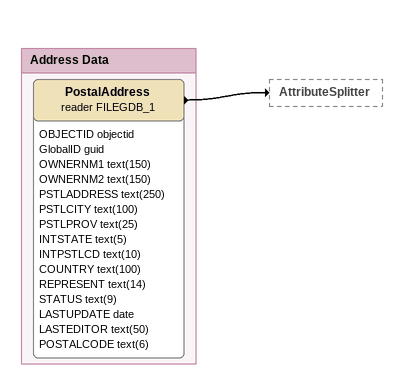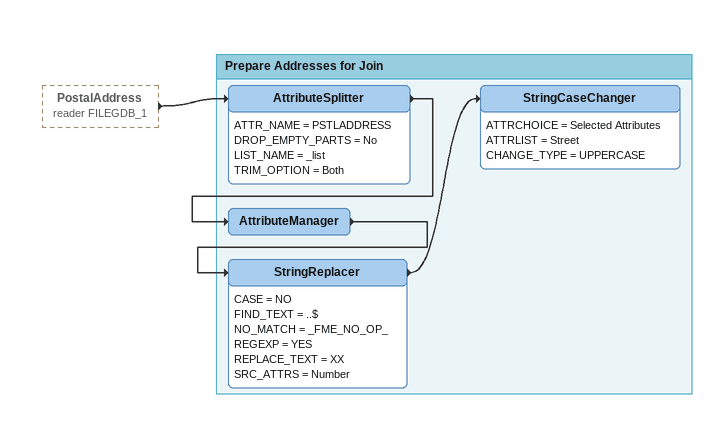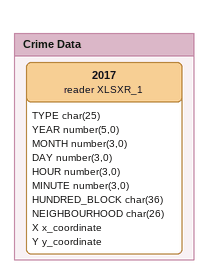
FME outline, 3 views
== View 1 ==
Bookmark: Address Data
PostalAddress (reader FILEGDB_1)
    attributes: OBJECTID objectid, GlobalID guid, OWNERNM1 text(150), OWNERNM2 text(150), PSTLADDRESS text(250), PSTLCITY text(100), PSTLPROV text(25), INTSTATE text(5), INTPSTLCD text(10), COUNTRY text(100), REPRESENT text(14), STATUS text(9), LASTUPDATE date, LASTEDITOR text(50), POSTALCODE text(6)
    -> AttributeSplitter

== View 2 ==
PostalAddress (reader FILEGDB_1) [outside]
    -> AttributeSplitter

Bookmark: Prepare Addresses for Join
AttributeSplitter
    ATTR_NAME = PSTLADDRESS
    DROP_EMPTY_PARTS = No
    LIST_NAME = _list
    TRIM_OPTION = Both
    -> AttributeManager
AttributeManager
    -> StringReplacer
StringReplacer
    CASE = NO
    FIND_TEXT = ..$
    NO_MATCH = _FME_NO_OP_
    REGEXP = YES
    REPLACE_TEXT = XX
    SRC_ATTRS = Number
    -> StringCaseChanger
StringCaseChanger
    ATTRCHOICE = Selected Attributes
    ATTRLIST = Street
    CHANGE_TYPE = UPPERCASE

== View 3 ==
Bookmark: Crime Data
2017 (reader XLSXR_1)
    attributes: TYPE char(25), YEAR number(5,0), MONTH number(3,0), DAY number(3,0), HOUR number(3,0), MINUTE number(3,0), HUNDRED_BLOCK char(36), NEIGHBOURHOOD char(26), X x_coordinate, Y y_coordinate
